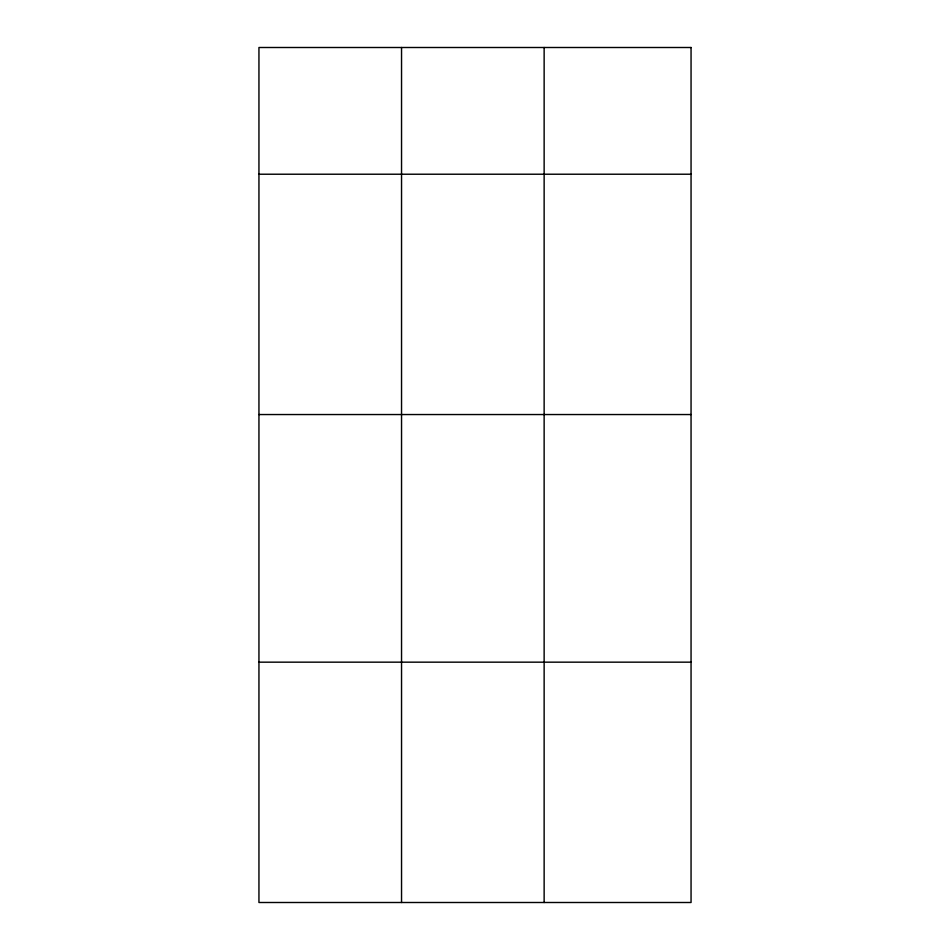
<?xml version="1.0" encoding="UTF-8"?>
<svg xmlns="http://www.w3.org/2000/svg" width="950" height="950" viewBox="0 0 950 950"><rect width="100%" height="100%" fill="white"/><g stroke="black" fill="none" stroke-linecap="round" stroke-linejoin="round"><path stroke-width="1.43" d="M258.946 174.218L691.054 174.218M258.946 414.544L691.054 414.544M258.946 662.162L691.054 662.162M544.136 47.5L544.136 902.5M401.541 47.5L401.541 902.5M691.054 47.5L258.946 47.5L258.946 902.5L691.054 902.5L691.054 47.5"/></g></svg>
